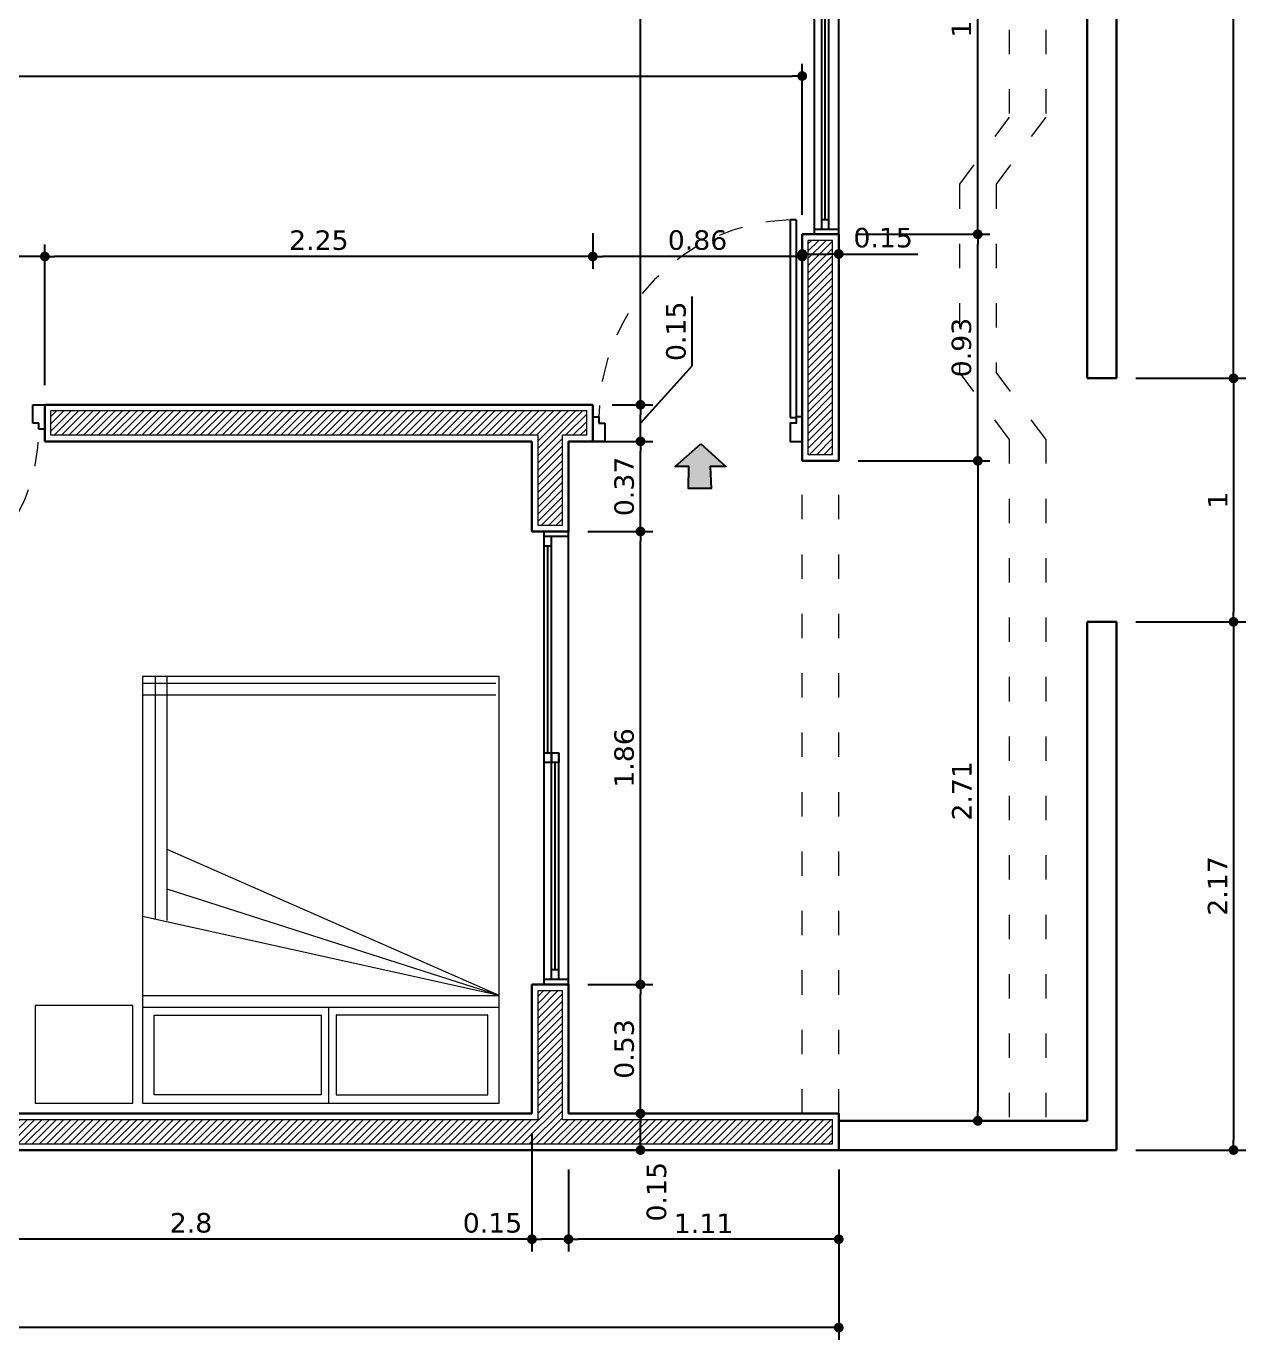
# Model space of a CAD drawing. Header units: millimetres. Extents: x -106 to 2534, y 21 to 2786.
# Drawn here: x 1168.44 to 1173.45, y 1362.42 to 1367.82 of the extents above; entities that cross this region are included whole.
import ezdxf

# ---------------------------------------------------------------- set-up
doc = ezdxf.new("R2010")
doc.units = ezdxf.units.MM
doc.linetypes.add('ACAD_ISO03W100', pattern=[30, 12, -18])
for name, color, linetype, lineweight in [('achurado', 142, 'Continuous', 9), ('cotas 02', 132, 'Continuous', 13), ('marco', 54, 'Continuous', 25), ('meson', 120, 'Continuous', 30), ('MOBILIARIO', 132, 'Continuous', 20), ('muros', 20, 'Continuous', 30), ('punteada', 210, 'ACAD_ISO03W100', 13)]:
    doc.layers.add(name, color=color, linetype=linetype, lineweight=lineweight)
doc.styles.get("Standard").update_dxf_attribs({"font": 'verdana.ttf'})
doc.dimstyles.new('cota 1.50', dxfattribs={"dimtxt": 0.08, "dimasz": 0.04, "dimexe": 0.05, "dimexo": 0.08, "dimgap": 0.025, "dimtad": 1, "dimdsep": 46, "dimtxsty": 'Standard', "dimblk": 'DOT', "dimcen": 2.5, "dimadec": 0, "dimazin": 0, "dimtm": 1e-09, "dimtfac": 1, "dimtmove": 0, "dimatfit": 3, "dimfxl": 1, "dimarcsym": 0})

# ---------------------------------------------------------------- blocks, each defined once
blk = doc.blocks.new('_Dot')
at = {"color": 0, "linetype": 'ByBlock', "lineweight": -2}
blk.add_line((-0.5, 0), (-1, 0), dxfattribs=at)
at = {"color": 0, "linetype": 'ByBlock', "const_width": 0.5}
blk.add_lwpolyline([(-0.25, 0, 1), (0.25, 0, 1)], format="xyb", close=True, dxfattribs=at)
blk = doc.blocks.new('*D49')
at = {"layer": 'cotas 02', "color": 0, "lineweight": -2, "transparency": 16777216}
for p, q in [((1171.6275, 1366.8808), (1171.6275, 1366.83)), ((1171.6675, 1366.88), (1171.7375, 1366.88)), ((1171.7775, 1366.8808), (1171.7775, 1366.83)), ((1171.7775, 1366.88), (1172.1022, 1366.88))]:
    blk.add_line(p, q, dxfattribs=at)
at = {"layer": 'Defpoints', "color": 0, "transparency": 16777216}
for p in [(1171.6275, 1366.9608), (1171.7775, 1366.9608), (1171.6275, 1366.88)]:
    blk.add_point(p, dxfattribs=at)
at = {"layer": 'cotas 02', "color": 0, "lineweight": -2, "transparency": 16777216, "xscale": 0.03999999999999999, "yscale": 0.03999999999999999, "zscale": 0.03999999999999999, "rotation": 180}
blk.add_blockref('_Dot', (1171.6275, 1366.88), dxfattribs=at)
at = {"layer": 'cotas 02', "color": 0, "lineweight": -2, "transparency": 16777216, "xscale": 0.03999999999999999, "yscale": 0.03999999999999999, "zscale": 0.03999999999999999}
blk.add_blockref('_Dot', (1171.7775, 1366.88), dxfattribs=at)
at = {"layer": 'cotas 02', "color": 0, "transparency": 16777216, "insert": (1171.9599, 1366.9466), "char_height": 0.08, "attachment_point": 5}
blk.add_mtext('0.15', dxfattribs=at)
blk = doc.blocks.new('*D50')
at = {"layer": 'cotas 02', "color": 0, "lineweight": -2, "transparency": 16777216}
for p, q in [((1170.7675, 1366.9662), (1170.7675, 1366.8196)), ((1171.5875, 1366.8696), (1170.8075, 1366.8696)), ((1171.6275, 1366.8808), (1171.6275, 1366.8196))]:
    blk.add_line(p, q, dxfattribs=at)
at = {"layer": 'Defpoints', "color": 0, "transparency": 16777216}
for p in [(1170.7675, 1367.0462), (1171.6275, 1366.9608), (1170.7675, 1366.8696)]:
    blk.add_point(p, dxfattribs=at)
at = {"layer": 'cotas 02', "color": 0, "lineweight": -2, "transparency": 16777216, "xscale": 0.03999999999999999, "yscale": 0.03999999999999999, "zscale": 0.03999999999999999, "rotation": 180}
blk.add_blockref('_Dot', (1170.7675, 1366.8696), dxfattribs=at)
at = {"layer": 'cotas 02', "color": 0, "lineweight": -2, "transparency": 16777216, "xscale": 0.03999999999999999, "yscale": 0.03999999999999999, "zscale": 0.03999999999999999}
blk.add_blockref('_Dot', (1171.6275, 1366.8696), dxfattribs=at)
at = {"layer": 'cotas 02', "color": 0, "transparency": 16777216, "insert": (1171.1975, 1366.9365), "char_height": 0.08, "attachment_point": 5}
blk.add_mtext('0.86', dxfattribs=at)
blk = doc.blocks.new('*D51')
at = {"layer": 'cotas 02', "color": 0, "lineweight": -2, "transparency": 16777216}
for p, q in [((1170.7675, 1366.9662), (1170.7675, 1366.8196)), ((1168.5175, 1366.3408), (1168.5175, 1366.9196)), ((1170.7275, 1366.8696), (1168.5575, 1366.8696))]:
    blk.add_line(p, q, dxfattribs=at)
at = {"layer": 'Defpoints', "color": 0, "transparency": 16777216}
for p in [(1170.7675, 1367.0462), (1168.5175, 1366.8696), (1168.5175, 1366.2608)]:
    blk.add_point(p, dxfattribs=at)
at = {"layer": 'cotas 02', "color": 0, "lineweight": -2, "transparency": 16777216, "xscale": 0.03999999999999999, "yscale": 0.03999999999999999, "zscale": 0.03999999999999999, "rotation": 180}
blk.add_blockref('_Dot', (1168.5175, 1366.8696), dxfattribs=at)
at = {"layer": 'cotas 02', "color": 0, "lineweight": -2, "transparency": 16777216, "xscale": 0.03999999999999999, "yscale": 0.03999999999999999, "zscale": 0.03999999999999999}
blk.add_blockref('_Dot', (1170.7675, 1366.8696), dxfattribs=at)
at = {"layer": 'cotas 02', "color": 0, "transparency": 16777216, "insert": (1169.6425, 1366.9363), "char_height": 0.08, "attachment_point": 5}
blk.add_mtext('2.25', dxfattribs=at)
blk = doc.blocks.new('*D52')
at = {"layer": 'cotas 02', "color": 0, "lineweight": -2, "transparency": 16777216}
for p, q in [((1167.7175, 1366.3408), (1167.7175, 1366.9196)), ((1168.4775, 1366.8696), (1167.7575, 1366.8696)), ((1168.5175, 1366.3408), (1168.5175, 1366.9196))]:
    blk.add_line(p, q, dxfattribs=at)
at = {"layer": 'Defpoints', "color": 0, "transparency": 16777216}
for p in [(1167.7175, 1366.8696), (1167.7175, 1366.2608), (1168.5175, 1366.2608)]:
    blk.add_point(p, dxfattribs=at)
at = {"layer": 'cotas 02', "color": 0, "lineweight": -2, "transparency": 16777216, "xscale": 0.03999999999999999, "yscale": 0.03999999999999999, "zscale": 0.03999999999999999, "rotation": 180}
blk.add_blockref('_Dot', (1167.7175, 1366.8696), dxfattribs=at)
at = {"layer": 'cotas 02', "color": 0, "lineweight": -2, "transparency": 16777216, "xscale": 0.03999999999999999, "yscale": 0.03999999999999999, "zscale": 0.03999999999999999}
blk.add_blockref('_Dot', (1168.5175, 1366.8696), dxfattribs=at)
at = {"layer": 'cotas 02', "color": 0, "transparency": 16777216, "insert": (1168.1175, 1366.9365), "char_height": 0.08, "attachment_point": 5}
blk.add_mtext('0.8', dxfattribs=at)
blk = doc.blocks.new('*D63')
at = {"layer": 'cotas 02', "color": 0, "lineweight": -2, "transparency": 16777216}
for p, q in [((1170.8564, 1363.3508), (1171.0134, 1363.3508)), ((1170.9634, 1363.2408), (1170.9634, 1363.3108)), ((1170.8564, 1363.2008), (1171.0134, 1363.2008))]:
    blk.add_line(p, q, dxfattribs=at)
at = {"layer": 'Defpoints', "color": 0, "transparency": 16777216}
for p in [(1170.7764, 1363.3508), (1170.9634, 1363.3508), (1170.7764, 1363.2008)]:
    blk.add_point(p, dxfattribs=at)
at = {"layer": 'cotas 02', "color": 0, "lineweight": -2, "transparency": 16777216, "xscale": 0.03999999999999999, "yscale": 0.03999999999999999, "zscale": 0.03999999999999999}
for p, rotation in [((1170.9634, 1363.3508), 90), ((1170.9634, 1363.2008), 270)]:
    blk.add_blockref('_Dot', p, dxfattribs=dict(at, rotation=rotation))
at = {"layer": 'cotas 02', "color": 0, "transparency": 16777216, "insert": (1171.0296, 1363.0295), "char_height": 0.08, "attachment_point": 5, "rotation": 90}
blk.add_mtext('0.15', dxfattribs=at)
blk = doc.blocks.new('*D64')
at = {"layer": 'cotas 02', "color": 0, "lineweight": -2, "transparency": 16777216}
for p, q in [((1170.7475, 1363.8808), (1171.0134, 1363.8808)), ((1170.9634, 1363.3908), (1170.9634, 1363.8408)), ((1170.8564, 1363.3508), (1171.0134, 1363.3508))]:
    blk.add_line(p, q, dxfattribs=at)
at = {"layer": 'Defpoints', "color": 0, "transparency": 16777216}
for p in [(1170.6675, 1363.8808), (1170.9634, 1363.8808), (1170.7764, 1363.3508)]:
    blk.add_point(p, dxfattribs=at)
at = {"layer": 'cotas 02', "color": 0, "lineweight": -2, "transparency": 16777216, "xscale": 0.03999999999999999, "yscale": 0.03999999999999999, "zscale": 0.03999999999999999}
for p, rotation in [((1170.9634, 1363.8808), 90), ((1170.9634, 1363.3508), 270)]:
    blk.add_blockref('_Dot', p, dxfattribs=dict(at, rotation=rotation))
at = {"layer": 'cotas 02', "color": 0, "transparency": 16777216, "insert": (1170.8968, 1363.6158), "char_height": 0.08, "attachment_point": 5, "rotation": 90}
blk.add_mtext('0.53', dxfattribs=at)
blk = doc.blocks.new('*D65')
at = {"layer": 'cotas 02', "color": 0, "lineweight": -2, "transparency": 16777216}
for p, q in [((1170.7475, 1365.7408), (1171.0134, 1365.7408)), ((1170.9634, 1363.9208), (1170.9634, 1365.7008)), ((1170.7475, 1363.8808), (1171.0134, 1363.8808))]:
    blk.add_line(p, q, dxfattribs=at)
at = {"layer": 'Defpoints', "color": 0, "transparency": 16777216}
for p in [(1170.6675, 1365.7408), (1170.9634, 1365.7408), (1170.6675, 1363.8808)]:
    blk.add_point(p, dxfattribs=at)
at = {"layer": 'cotas 02', "color": 0, "lineweight": -2, "transparency": 16777216, "xscale": 0.03999999999999999, "yscale": 0.03999999999999999, "zscale": 0.03999999999999999}
for p, rotation in [((1170.9634, 1365.7408), 90), ((1170.9634, 1363.8808), 270)]:
    blk.add_blockref('_Dot', p, dxfattribs=dict(at, rotation=rotation))
at = {"layer": 'cotas 02', "color": 0, "transparency": 16777216, "insert": (1170.8966, 1364.8108), "char_height": 0.08, "attachment_point": 5, "rotation": 90}
blk.add_mtext('1.86', dxfattribs=at)
blk = doc.blocks.new('*D66')
at = {"layer": 'cotas 02', "color": 0, "lineweight": -2, "transparency": 16777216}
for p, q in [((1170.7475, 1366.1108), (1171.0134, 1366.1108)), ((1170.9634, 1365.7808), (1170.9634, 1366.0708)), ((1170.7475, 1365.7408), (1171.0134, 1365.7408))]:
    blk.add_line(p, q, dxfattribs=at)
at = {"layer": 'Defpoints', "color": 0, "transparency": 16777216}
for p in [(1170.6675, 1366.1108), (1170.9634, 1366.1108), (1170.6675, 1365.7408)]:
    blk.add_point(p, dxfattribs=at)
at = {"layer": 'cotas 02', "color": 0, "lineweight": -2, "transparency": 16777216, "xscale": 0.03999999999999999, "yscale": 0.03999999999999999, "zscale": 0.03999999999999999}
for p, rotation in [((1170.9634, 1366.1108), 90), ((1170.9634, 1365.7408), 270)]:
    blk.add_blockref('_Dot', p, dxfattribs=dict(at, rotation=rotation))
at = {"layer": 'cotas 02', "color": 0, "transparency": 16777216, "insert": (1170.8968, 1365.9258), "char_height": 0.08, "attachment_point": 5, "rotation": 90}
blk.add_mtext('0.37', dxfattribs=at)
blk = doc.blocks.new('*D67')
at = {"layer": 'cotas 02', "color": 0, "lineweight": -2, "transparency": 16777216}
for p, q in [((1171.1761, 1366.4204), (1171.1761, 1366.7051)), ((1170.9634, 1366.1858), (1171.1761, 1366.4204)), ((1170.8475, 1366.2608), (1171.0134, 1366.2608)), ((1170.9634, 1366.1508), (1170.9634, 1366.2208)), ((1170.7475, 1366.1108), (1171.0134, 1366.1108))]:
    blk.add_line(p, q, dxfattribs=at)
at = {"layer": 'Defpoints', "color": 0, "transparency": 16777216}
for p in [(1170.7675, 1366.2608), (1170.9634, 1366.2608), (1170.6675, 1366.1108)]:
    blk.add_point(p, dxfattribs=at)
at = {"layer": 'cotas 02', "color": 0, "lineweight": -2, "transparency": 16777216, "xscale": 0.03999999999999999, "yscale": 0.03999999999999999, "zscale": 0.03999999999999999}
for p, rotation in [((1170.9634, 1366.2608), 90), ((1170.9634, 1366.1108), 270)]:
    blk.add_blockref('_Dot', p, dxfattribs=dict(at, rotation=rotation))
at = {"layer": 'cotas 02', "color": 0, "transparency": 16777216, "insert": (1171.1095, 1366.5627), "char_height": 0.08, "attachment_point": 5, "rotation": 90}
blk.add_mtext('0.15', dxfattribs=at)
blk = doc.blocks.new('*D68')
at = {"layer": 'cotas 02', "color": 0, "lineweight": -2, "transparency": 16777216}
for p, q in [((1170.9496, 1370.2108), (1170.9134, 1370.2108)), ((1170.9634, 1366.3008), (1170.9634, 1370.1708)), ((1170.8475, 1366.2608), (1171.0134, 1366.2608))]:
    blk.add_line(p, q, dxfattribs=at)
at = {"layer": 'Defpoints', "color": 0, "transparency": 16777216}
for p in [(1170.9634, 1370.2108), (1171.0296, 1370.2108), (1170.7675, 1366.2608)]:
    blk.add_point(p, dxfattribs=at)
at = {"layer": 'cotas 02', "color": 0, "lineweight": -2, "transparency": 16777216, "xscale": 0.03999999999999999, "yscale": 0.03999999999999999, "zscale": 0.03999999999999999}
for p, rotation in [((1170.9634, 1370.2108), 90), ((1170.9634, 1366.2608), 270)]:
    blk.add_blockref('_Dot', p, dxfattribs=dict(at, rotation=rotation))
at = {"layer": 'cotas 02', "color": 0, "transparency": 16777216, "insert": (1170.8968, 1368.2358), "char_height": 0.08, "attachment_point": 5, "rotation": 90}
blk.add_mtext('3.95', dxfattribs=at)
blk = doc.blocks.new('*D405')
at = {"layer": 'cotas 02', "color": 0, "lineweight": -2, "transparency": 16777216}
for p, q in [((1164.7175, 1367.4208), (1164.7175, 1367.6607)), ((1171.6275, 1367.0408), (1171.6275, 1367.6607)), ((1164.7575, 1367.6107), (1171.5875, 1367.6107))]:
    blk.add_line(p, q, dxfattribs=at)
at = {"layer": 'Defpoints', "color": 0, "transparency": 16777216}
for p in [(1171.6275, 1367.6107), (1164.7175, 1367.3408), (1171.6275, 1366.9608)]:
    blk.add_point(p, dxfattribs=at)
at = {"layer": 'cotas 02', "color": 0, "lineweight": -2, "transparency": 16777216, "xscale": 0.03999999999999999, "yscale": 0.03999999999999999, "zscale": 0.03999999999999999, "rotation": 180}
blk.add_blockref('_Dot', (1164.7175, 1367.6107), dxfattribs=at)
at = {"layer": 'cotas 02', "color": 0, "lineweight": -2, "transparency": 16777216, "xscale": 0.03999999999999999, "yscale": 0.03999999999999999, "zscale": 0.03999999999999999}
blk.add_blockref('_Dot', (1171.6275, 1367.6107), dxfattribs=at)
at = {"layer": 'cotas 02', "color": 0, "transparency": 16777216, "insert": (1168.1725, 1367.6773), "char_height": 0.08, "attachment_point": 5}
blk.add_mtext('6.91', dxfattribs=at)
blk = doc.blocks.new('*U406')
at = {"layer": 'marco'}
for p, q in [((881.8686, 521.3227), (881.8686, 519.4627)), ((881.8686, 521.3027), (881.9686, 521.3027)), ((881.9086, 521.3027), (881.9086, 520.3718)), ((881.9386, 521.3027), (881.9386, 519.4827)), ((881.9686, 521.3227), (881.9686, 519.4627)), ((881.9086, 521.2627), (881.9386, 521.2627)), ((881.9236, 521.2627), (881.9236, 520.4118)), ((881.9086, 520.4118), (881.9386, 520.4118)), ((881.9086, 520.3718), (881.9086, 520.4118)), ((881.9386, 520.4118), (881.9386, 520.3718)), ((881.9386, 520.4118), (881.9686, 520.4118)), ((881.9386, 520.3718), (881.9386, 520.4118)), ((881.9686, 520.4118), (881.9686, 520.3718)), ((881.9386, 520.3718), (881.9086, 520.3718)), ((881.9686, 520.3718), (881.9386, 520.3718)), ((881.9536, 520.3718), (881.9536, 519.5227)), ((881.9386, 519.5227), (881.9686, 519.5227)), ((881.8686, 519.4827), (881.9686, 519.4827))]:
    blk.add_line(p, q, dxfattribs=at)
blk = doc.blocks.new('*D426')
at = {"layer": 'cotas 02', "color": 0, "lineweight": -2, "transparency": 16777216}
for p, q in [((1170.6675, 1363.1208), (1170.6675, 1362.7847)), ((1171.7775, 1363.1208), (1171.7775, 1362.7847)), ((1171.7375, 1362.8347), (1170.7075, 1362.8347))]:
    blk.add_line(p, q, dxfattribs=at)
at = {"layer": 'Defpoints', "color": 0, "transparency": 16777216}
for p in [(1170.6675, 1363.2008), (1171.7775, 1363.2008), (1170.6675, 1362.8347)]:
    blk.add_point(p, dxfattribs=at)
at = {"layer": 'cotas 02', "color": 0, "lineweight": -2, "transparency": 16777216, "xscale": 0.03999999999999999, "yscale": 0.03999999999999999, "zscale": 0.03999999999999999, "rotation": 180}
blk.add_blockref('_Dot', (1170.6675, 1362.8347), dxfattribs=at)
at = {"layer": 'cotas 02', "color": 0, "lineweight": -2, "transparency": 16777216, "xscale": 0.03999999999999999, "yscale": 0.03999999999999999, "zscale": 0.03999999999999999}
blk.add_blockref('_Dot', (1171.7775, 1362.8347), dxfattribs=at)
at = {"layer": 'cotas 02', "color": 0, "transparency": 16777216, "insert": (1171.2225, 1362.8998), "char_height": 0.08, "attachment_point": 5}
blk.add_mtext('1.11', dxfattribs=at)
blk = doc.blocks.new('*D427')
at = {"layer": 'cotas 02', "color": 0, "lineweight": -2, "transparency": 16777216}
for p, q in [((1170.5175, 1363.2708), (1170.5175, 1362.7847)), ((1170.6675, 1363.1208), (1170.6675, 1362.7847)), ((1170.6275, 1362.8347), (1170.5575, 1362.8347))]:
    blk.add_line(p, q, dxfattribs=at)
at = {"layer": 'Defpoints', "color": 0, "transparency": 16777216}
for p in [(1170.5175, 1363.3508), (1170.6675, 1363.2008), (1170.5175, 1362.8347)]:
    blk.add_point(p, dxfattribs=at)
at = {"layer": 'cotas 02', "color": 0, "lineweight": -2, "transparency": 16777216, "xscale": 0.03999999999999999, "yscale": 0.03999999999999999, "zscale": 0.03999999999999999, "rotation": 180}
blk.add_blockref('_Dot', (1170.5175, 1362.8347), dxfattribs=at)
at = {"layer": 'cotas 02', "color": 0, "lineweight": -2, "transparency": 16777216, "xscale": 0.03999999999999999, "yscale": 0.03999999999999999, "zscale": 0.03999999999999999}
blk.add_blockref('_Dot', (1170.6675, 1362.8347), dxfattribs=at)
at = {"layer": 'cotas 02', "color": 0, "transparency": 16777216, "insert": (1170.3556, 1362.9013), "char_height": 0.08, "attachment_point": 5}
blk.add_mtext('0.15', dxfattribs=at)
blk = doc.blocks.new('*D428')
at = {"layer": 'cotas 02', "color": 0, "lineweight": -2, "transparency": 16777216}
for p, q in [((1167.7175, 1363.2708), (1167.7175, 1362.7847)), ((1170.5175, 1363.2708), (1170.5175, 1362.7847)), ((1170.4775, 1362.8347), (1167.7575, 1362.8347))]:
    blk.add_line(p, q, dxfattribs=at)
at = {"layer": 'Defpoints', "color": 0, "transparency": 16777216}
for p in [(1167.7175, 1363.3508), (1170.5175, 1363.3508), (1167.7175, 1362.8347)]:
    blk.add_point(p, dxfattribs=at)
at = {"layer": 'cotas 02', "color": 0, "lineweight": -2, "transparency": 16777216, "xscale": 0.03999999999999999, "yscale": 0.03999999999999999, "zscale": 0.03999999999999999, "rotation": 180}
blk.add_blockref('_Dot', (1167.7175, 1362.8347), dxfattribs=at)
at = {"layer": 'cotas 02', "color": 0, "lineweight": -2, "transparency": 16777216, "xscale": 0.03999999999999999, "yscale": 0.03999999999999999, "zscale": 0.03999999999999999}
blk.add_blockref('_Dot', (1170.5175, 1362.8347), dxfattribs=at)
at = {"layer": 'cotas 02', "color": 0, "transparency": 16777216, "insert": (1169.1175, 1362.9015), "char_height": 0.08, "attachment_point": 5}
blk.add_mtext('2.8', dxfattribs=at)
blk = doc.blocks.new('*D436')
at = {"layer": 'cotas 02', "color": 0, "lineweight": -2, "transparency": 16777216}
for p, q in [((1158.6375, 1363.1208), (1158.6375, 1362.422)), ((1171.7775, 1363.1208), (1171.7775, 1362.422)), ((1171.7375, 1362.472), (1158.6775, 1362.472))]:
    blk.add_line(p, q, dxfattribs=at)
at = {"layer": 'Defpoints', "color": 0, "transparency": 16777216}
for p in [(1158.6375, 1363.2008), (1171.7775, 1363.2008), (1158.6375, 1362.472)]:
    blk.add_point(p, dxfattribs=at)
at = {"layer": 'cotas 02', "color": 0, "lineweight": -2, "transparency": 16777216, "xscale": 0.03999999999999999, "yscale": 0.03999999999999999, "zscale": 0.03999999999999999, "rotation": 180}
blk.add_blockref('_Dot', (1158.6375, 1362.472), dxfattribs=at)
at = {"layer": 'cotas 02', "color": 0, "lineweight": -2, "transparency": 16777216, "xscale": 0.03999999999999999, "yscale": 0.03999999999999999, "zscale": 0.03999999999999999}
blk.add_blockref('_Dot', (1171.7775, 1362.472), dxfattribs=at)
at = {"layer": 'cotas 02', "color": 0, "transparency": 16777216, "insert": (1165.2075, 1362.5387), "char_height": 0.08, "attachment_point": 5}
blk.add_mtext('13.14', dxfattribs=at)
blk = doc.blocks.new('*D437')
at = {"layer": 'cotas 02', "color": 0, "lineweight": -2, "transparency": 16777216}
for p, q in [((1172.9975, 1370.3608), (1173.4488, 1370.3608)), ((1173.3988, 1366.4097), (1173.3988, 1370.3208)), ((1172.9975, 1366.3697), (1173.4488, 1366.3697))]:
    blk.add_line(p, q, dxfattribs=at)
at = {"layer": 'Defpoints', "color": 0, "transparency": 16777216}
for p in [(1172.9175, 1370.3608), (1173.3988, 1370.3608), (1172.9175, 1366.3697)]:
    blk.add_point(p, dxfattribs=at)
at = {"layer": 'cotas 02', "color": 0, "lineweight": -2, "transparency": 16777216, "xscale": 0.03999999999999999, "yscale": 0.03999999999999999, "zscale": 0.03999999999999999}
for p, rotation in [((1173.3988, 1370.3608), 90), ((1173.3988, 1366.3697), 270)]:
    blk.add_blockref('_Dot', p, dxfattribs=dict(at, rotation=rotation))
at = {"layer": 'cotas 02', "color": 0, "transparency": 16777216, "insert": (1173.3322, 1368.3652), "char_height": 0.08, "attachment_point": 5, "rotation": 90}
blk.add_mtext('3.99', dxfattribs=at)
blk = doc.blocks.new('*D438')
at = {"layer": 'cotas 02', "color": 0, "lineweight": -2, "transparency": 16777216}
for p, q in [((1172.9975, 1366.3697), (1173.4488, 1366.3697)), ((1173.3988, 1366.3297), (1173.3988, 1365.4097)), ((1172.9975, 1365.3697), (1173.4488, 1365.3697))]:
    blk.add_line(p, q, dxfattribs=at)
at = {"layer": 'Defpoints', "color": 0, "transparency": 16777216}
for p in [(1172.9175, 1366.3697), (1172.9175, 1365.3697), (1173.3988, 1365.3697)]:
    blk.add_point(p, dxfattribs=at)
at = {"layer": 'cotas 02', "color": 0, "lineweight": -2, "transparency": 16777216, "xscale": 0.03999999999999999, "yscale": 0.03999999999999999, "zscale": 0.03999999999999999}
for p, rotation in [((1173.3988, 1366.3697), 90), ((1173.3988, 1365.3697), 270)]:
    blk.add_blockref('_Dot', p, dxfattribs=dict(at, rotation=rotation))
at = {"layer": 'cotas 02', "color": 0, "transparency": 16777216, "insert": (1173.3337, 1365.8697), "char_height": 0.08, "attachment_point": 5, "rotation": 90}
blk.add_mtext('1', dxfattribs=at)
blk = doc.blocks.new('*D439')
at = {"layer": 'cotas 02', "color": 0, "lineweight": -2, "transparency": 16777216}
for p, q in [((1172.9975, 1365.3697), (1173.4488, 1365.3697)), ((1173.3988, 1365.3297), (1173.3988, 1363.2408)), ((1172.9975, 1363.2008), (1173.4488, 1363.2008))]:
    blk.add_line(p, q, dxfattribs=at)
at = {"layer": 'Defpoints', "color": 0, "transparency": 16777216}
for p in [(1172.9175, 1365.3697), (1172.9175, 1363.2008), (1173.3988, 1363.2008)]:
    blk.add_point(p, dxfattribs=at)
at = {"layer": 'cotas 02', "color": 0, "lineweight": -2, "transparency": 16777216, "xscale": 0.03999999999999999, "yscale": 0.03999999999999999, "zscale": 0.03999999999999999}
for p, rotation in [((1173.3988, 1365.3697), 90), ((1173.3988, 1363.2008), 270)]:
    blk.add_blockref('_Dot', p, dxfattribs=dict(at, rotation=rotation))
at = {"layer": 'cotas 02', "color": 0, "transparency": 16777216, "insert": (1173.333, 1364.2852), "char_height": 0.08, "attachment_point": 5, "rotation": 90}
blk.add_mtext('2.17', dxfattribs=at)
blk = doc.blocks.new('*D440')
at = {"layer": 'achurado', "color": 0, "lineweight": -2, "transparency": 16777216}
for p, q in [((1171.8575, 1366.9608), (1172.3985, 1366.9608)), ((1172.3485, 1366.0708), (1172.3485, 1366.9208)), ((1171.8575, 1366.0308), (1172.3985, 1366.0308))]:
    blk.add_line(p, q, dxfattribs=at)
at = {"layer": 'Defpoints', "color": 0, "transparency": 16777216}
for p in [(1171.7775, 1366.9608), (1172.3485, 1366.9608), (1171.7775, 1366.0308)]:
    blk.add_point(p, dxfattribs=at)
at = {"layer": 'achurado', "color": 0, "lineweight": -2, "transparency": 16777216, "xscale": 0.03999999999999999, "yscale": 0.03999999999999999, "zscale": 0.03999999999999999}
for p, rotation in [((1172.3485, 1366.9608), 90), ((1172.3485, 1366.0308), 270)]:
    blk.add_blockref('_Dot', p, dxfattribs=dict(at, rotation=rotation))
at = {"layer": 'achurado', "color": 0, "transparency": 16777216, "insert": (1172.2819, 1366.4958), "char_height": 0.08, "attachment_point": 5, "rotation": 90}
blk.add_mtext('0.93', dxfattribs=at)
blk = doc.blocks.new('*D441')
at = {"layer": 'achurado', "color": 0, "lineweight": -2, "transparency": 16777216}
for p, q in [((1171.8575, 1366.0308), (1172.3985, 1366.0308)), ((1172.3485, 1365.9908), (1172.3485, 1363.3608)), ((1172.2685, 1363.3208), (1172.2985, 1363.3208))]:
    blk.add_line(p, q, dxfattribs=at)
at = {"layer": 'Defpoints', "color": 0, "transparency": 16777216}
for p in [(1171.7775, 1366.0308), (1172.3485, 1363.3208), (1172.3485, 1363.3208)]:
    blk.add_point(p, dxfattribs=at)
at = {"layer": 'achurado', "color": 0, "lineweight": -2, "transparency": 16777216, "xscale": 0.03999999999999999, "yscale": 0.03999999999999999, "zscale": 0.03999999999999999}
for p, rotation in [((1172.3485, 1366.0308), 90), ((1172.3485, 1363.3208), 270)]:
    blk.add_blockref('_Dot', p, dxfattribs=dict(at, rotation=rotation))
at = {"layer": 'achurado', "color": 0, "transparency": 16777216, "insert": (1172.2827, 1364.6758), "char_height": 0.08, "attachment_point": 5, "rotation": 90}
blk.add_mtext('2.71', dxfattribs=at)
blk = doc.blocks.new('*D442')
at = {"layer": 'achurado', "color": 0, "lineweight": -2, "transparency": 16777216}
for p, q in [((1171.8575, 1368.8208), (1172.3985, 1368.8208)), ((1172.3485, 1367.0008), (1172.3485, 1368.7808)), ((1171.8575, 1366.9608), (1172.3985, 1366.9608))]:
    blk.add_line(p, q, dxfattribs=at)
at = {"layer": 'Defpoints', "color": 0, "transparency": 16777216}
for p in [(1171.7775, 1368.8208), (1172.3485, 1368.8208), (1171.7775, 1366.9608)]:
    blk.add_point(p, dxfattribs=at)
at = {"layer": 'achurado', "color": 0, "lineweight": -2, "transparency": 16777216, "xscale": 0.03999999999999999, "yscale": 0.03999999999999999, "zscale": 0.03999999999999999}
for p, rotation in [((1172.3485, 1368.8208), 90), ((1172.3485, 1366.9608), 270)]:
    blk.add_blockref('_Dot', p, dxfattribs=dict(at, rotation=rotation))
at = {"layer": 'achurado', "color": 0, "transparency": 16777216, "insert": (1172.2817, 1367.8908), "char_height": 0.08, "attachment_point": 5, "rotation": 90}
blk.add_mtext('1.86', dxfattribs=at)

msp = doc.modelspace()

# ---------------------------------------------------------------- hatches: boundary and pattern name
h = msp.add_hatch(color=0)
h.set_gradient(color1=(0, 0, 255), rotation=180, tint=1)
h.paths.add_polyline_path([(1171.2108, 1366.0994), (1171.3141, 1366.0069), (1171.25, 1366.0069), (1171.2539, 1365.9154), (1171.1599, 1365.9155), (1171.1621, 1366.0069), (1171.1056, 1366.0069)])
at = {"layer": 'achurado'}
h = msp.add_hatch(dxfattribs=at)
h.set_pattern_fill('JIS_WOOD', color=256, scale=0.03, style=0)
h.paths.add_polyline_path([(1158.7625, 1370.2358), (1158.7625, 1366.2358), (1160.9525, 1366.2358), (1160.9525, 1366.1358), (1158.7625, 1366.1358), (1158.7625, 1363.3258), (1161.8225, 1363.3258), (1161.8225, 1366.2358), (1161.9225, 1366.2358), (1161.9225, 1363.3258), (1164.6225, 1363.3258), (1164.6225, 1366.1358), (1162.8225, 1366.1358), (1162.8225, 1366.2358), (1166.7725, 1366.2358), (1166.7725, 1366.1358), (1164.6925, 1366.1358), (1164.6925, 1363.3258), (1167.6225, 1363.3258), (1167.6225, 1366.2358), (1167.6925, 1366.2358), (1167.6925, 1363.3258), (1170.5425, 1363.3258), (1170.5425, 1363.8558), (1170.6425, 1363.8558), (1170.6425, 1363.3258), (1171.7525, 1363.3258), (1171.7525, 1363.2258), (1158.6625, 1363.2258), (1158.6625, 1370.3358), (1171.7525, 1370.3358), (1171.7525, 1368.8458), (1171.6525, 1368.8458), (1171.6525, 1370.2358), (1164.6925, 1370.2358), (1164.6925, 1369.2058), (1164.6225, 1369.2058), (1164.6225, 1370.2358), (1161.5025, 1370.2358), (1161.5025, 1368.0658), (1162.3225, 1368.0658), (1162.3225, 1367.9658), (1160.7225, 1367.9658), (1160.7225, 1368.0658), (1161.4025, 1368.0658), (1161.4025, 1370.2358), (1159.0925, 1370.2358), (1159.0925, 1369.3658), (1160.0525, 1369.3658), (1160.0525, 1367.1058), (1159.9525, 1367.1058), (1159.9525, 1369.2658), (1158.9925, 1369.2658), (1158.9925, 1370.2358)])
h = msp.add_hatch(dxfattribs=at)
h.set_pattern_fill('JIS_WOOD', color=256, scale=0.03, style=0)
h.paths.add_polyline_path([(1171.7525, 1366.9358), (1171.6525, 1366.9358), (1171.6525, 1366.0558), (1171.7525, 1366.0558)])
h = msp.add_hatch(dxfattribs=at)
h.set_pattern_fill('JIS_WOOD', color=256, scale=0.03, style=0)
h.paths.add_polyline_path([(1170.7425, 1366.2358), (1168.5425, 1366.2358), (1168.5425, 1366.1358), (1170.5425, 1366.1358), (1170.5425, 1365.7658), (1170.6425, 1365.7658), (1170.6425, 1366.1358), (1170.7425, 1366.1358)])

# ---------------------------------------------------------------- linework, layer by layer
at = {"color": 0, "linetype": 'Continuous'}
msp.add_lwpolyline([(1171.2108, 1366.1006), (1171.3141, 1366.0081), (1171.25, 1366.0081), (1171.2539, 1365.9166), (1171.1599, 1365.9167), (1171.1621, 1366.0081), (1171.1056, 1366.0081)], close=True, dxfattribs=at)
at = {"layer": 'achurado'}
for p, q in [((1171.6525, 1366.0558), (1171.6525, 1366.9358)), ((1171.7525, 1366.9358), (1171.6525, 1366.9358)), ((1171.7525, 1366.0558), (1171.7525, 1366.9358)), ((1170.7425, 1366.2358), (1168.5425, 1366.2358)), ((1168.5425, 1366.1358), (1168.5425, 1366.2358)), ((1170.7425, 1366.1358), (1170.7425, 1366.2358)), ((1170.5425, 1366.1358), (1168.5425, 1366.1358)), ((1170.5425, 1365.7658), (1170.5425, 1366.1358)), ((1170.7425, 1366.1358), (1170.6425, 1366.1358)), ((1170.6425, 1365.7658), (1170.6425, 1366.1358)), ((1171.7525, 1366.0558), (1171.6525, 1366.0558)), ((1170.6425, 1365.7658), (1170.5425, 1365.7658)), ((1170.5425, 1363.3258), (1170.5425, 1363.8558)), ((1170.5425, 1363.8558), (1170.6425, 1363.8558)), ((1170.6425, 1363.3258), (1170.6425, 1363.8558)), ((1167.6925, 1363.3258), (1170.5425, 1363.3258)), ((1170.6425, 1363.3258), (1171.7525, 1363.3258)), ((1158.6625, 1363.2258), (1171.7525, 1363.2258))]:
    msp.add_line(p, q, dxfattribs=at)
at = {"layer": 'cotas 02'}
msp.add_line((1171.7525, 1363.2258), (1171.7525, 1363.3258), dxfattribs=at)
at = {"layer": 'marco'}
for p, q in [((1171.5775, 1367.0204), (1171.5775, 1366.2088)), ((1171.6025, 1367.0204), (1171.5775, 1367.0204)), ((1171.6025, 1367.0204), (1171.6025, 1366.2088)), ((1168.4675, 1366.1858), (1168.4675, 1366.2608)), ((1168.4675, 1366.2608), (1168.5175, 1366.2608)), ((1168.5175, 1366.2608), (1168.5175, 1366.1608)), ((1168.4925, 1366.1858), (1168.4675, 1366.1858)), ((1168.4925, 1366.1608), (1168.4925, 1366.1858)), ((1170.7675, 1366.1108), (1170.7675, 1366.2108)), ((1170.7675, 1366.2108), (1170.7925, 1366.2108)), ((1170.7925, 1366.2108), (1170.7925, 1366.1858)), ((1170.7925, 1366.1858), (1170.8175, 1366.1858)), ((1170.8175, 1366.1858), (1170.8175, 1366.1108)), ((1171.5775, 1366.2088), (1171.6025, 1366.2088)), ((1168.5175, 1366.1608), (1168.4925, 1366.1608)), ((1170.8175, 1366.1108), (1170.7675, 1366.1108))]:
    msp.add_line(p, q, dxfattribs=at)
msp.add_lwpolyline([(1171.6275, 1366.1108), (1171.6275, 1366.2108), (1171.6025, 1366.2108), (1171.6025, 1366.1858), (1171.5775, 1366.1858), (1171.5775, 1366.1108), (1171.6275, 1366.1108)], dxfattribs=at)
at = {"layer": 'meson'}
for p, q in [((1172.9175, 1366.3697), (1172.9175, 1370.3608)), ((1172.7975, 1366.3697), (1172.7975, 1370.2408)), ((1172.7975, 1366.3697), (1172.9175, 1366.3697)), ((1172.7975, 1363.3208), (1172.7975, 1365.3697)), ((1172.7975, 1365.3697), (1172.9175, 1365.3697)), ((1172.9175, 1363.2008), (1172.9175, 1365.3697)), ((1171.7775, 1363.3208), (1172.7975, 1363.3208)), ((1171.7775, 1363.2008), (1172.9175, 1363.2008))]:
    msp.add_line(p, q, dxfattribs=at)
at = {"layer": 'MOBILIARIO', "ltscale": 5}
for p, q in [((1168.9183, 1365.1449), (1168.9183, 1363.393)), ((1170.3831, 1365.1449), (1168.9183, 1365.1449)), ((1168.9711, 1364.1508), (1168.9711, 1365.1449)), ((1169.0198, 1364.1429), (1169.0198, 1365.1449)), ((1170.3831, 1363.393), (1170.3831, 1365.1449)), ((1170.3687, 1365.1159), (1168.9183, 1365.1159)), ((1170.3687, 1365.0688), (1168.9183, 1365.0688)), ((1170.3831, 1363.8348), (1169.0198, 1364.4348)), ((1170.3831, 1363.8348), (1169.0198, 1364.2727)), ((1170.3831, 1363.8348), (1168.9183, 1364.1594)), ((1168.9183, 1363.8348), (1170.3831, 1363.8348)), ((1168.9183, 1363.7877), (1170.3831, 1363.7877)), ((1168.9656, 1363.7552), (1169.6524, 1363.7552)), ((1168.9656, 1363.4277), (1168.9656, 1363.7552)), ((1169.6524, 1363.7552), (1169.6524, 1363.4277)), ((1169.6833, 1363.393), (1169.6833, 1363.7877)), ((1169.7143, 1363.7552), (1169.7143, 1363.4277)), ((1170.3358, 1363.7552), (1169.7143, 1363.7552)), ((1170.3358, 1363.4277), (1170.3358, 1363.7552)), ((1169.6524, 1363.4277), (1168.9656, 1363.4277)), ((1169.7143, 1363.4277), (1170.3358, 1363.4277)), ((1168.9183, 1363.393), (1170.3831, 1363.393))]:
    msp.add_line(p, q, dxfattribs=at)
msp.add_lwpolyline([(1168.8785, 1363.393), (1168.8785, 1363.7939), (1168.4776, 1363.7939), (1168.4776, 1363.393)], close=True, dxfattribs=at)
at = {"layer": 'muros'}
for p, q in [((1171.6275, 1366.0308), (1171.6275, 1366.9608)), ((1171.7775, 1366.9608), (1171.6275, 1366.9608)), ((1171.7775, 1366.0308), (1171.7775, 1366.9608)), ((1170.7675, 1366.2608), (1168.5175, 1366.2608)), ((1168.5175, 1366.1108), (1168.5175, 1366.2608)), ((1170.7675, 1366.1108), (1170.7675, 1366.2608)), ((1170.5175, 1366.1108), (1168.5175, 1366.1108)), ((1170.5175, 1365.7408), (1170.5175, 1366.1108)), ((1170.7675, 1366.1108), (1170.6675, 1366.1108)), ((1170.6675, 1365.7408), (1170.6675, 1366.1108)), ((1171.7775, 1366.0308), (1171.6275, 1366.0308)), ((1170.6675, 1365.7408), (1170.5175, 1365.7408)), ((1170.5175, 1363.3508), (1170.5175, 1363.8808)), ((1170.5175, 1363.8808), (1170.6675, 1363.8808)), ((1170.6675, 1363.3508), (1170.6675, 1363.8808)), ((1167.7175, 1363.3508), (1170.5175, 1363.3508)), ((1170.6675, 1363.3508), (1171.7775, 1363.3508)), ((1171.7775, 1363.3508), (1171.7775, 1363.2008)), ((1158.6375, 1363.2008), (1171.7775, 1363.2008)), ((1171.7775, 1363.2008), (1158.6375, 1363.2008))]:
    msp.add_line(p, q, dxfattribs=at)
at = {"layer": 'punteada', "ltscale": 0.008}
for p, q in [((1172.4775, 1370.2408), (1172.4775, 1367.4423)), ((1172.6275, 1370.2408), (1172.6275, 1367.4423)), ((1172.4775, 1367.4423), (1172.2733, 1367.1661)), ((1172.6275, 1367.4423), (1172.4233, 1367.1661)), ((1172.2733, 1367.1661), (1172.2733, 1366.3954)), ((1172.4233, 1367.1661), (1172.4233, 1366.3954)), ((1172.4775, 1366.1192), (1172.2733, 1366.3954)), ((1172.6275, 1366.1192), (1172.4233, 1366.3954)), ((1172.4775, 1366.1192), (1172.4775, 1363.3208)), ((1172.6275, 1366.1192), (1172.6275, 1363.3208)), ((1171.6275, 1363.3508), (1171.6275, 1366.0308)), ((1171.7775, 1363.3508), (1171.7775, 1366.0308))]:
    msp.add_line(p, q, dxfattribs=at)
at = {"layer": 'punteada', "ltscale": 0.005}
for centre, radius, start, end in [((1171.6025, 1366.2108), 0.81, 91.7687, 180), ((1167.7425, 1366.1608), 0.75, 271.9102, 0)]:
    msp.add_arc(centre, radius, start, end, dxfattribs=at)

# ---------------------------------------------------------------- block references
at = {"layer": 'punteada', "rotation": 180}
for p in [(2053.646, 1888.2834), (2052.536, 1885.2034)]:
    msp.add_blockref('*U406', p, dxfattribs=at)

# ---------------------------------------------------------------- dimensions: what is measured, and where the dimension line sits
at = {"layer": 'achurado'}
for base, p1, p2, override, picture, middle in [((1172.3485, 1368.8208), (1171.7775, 1366.9608), (1171.7775, 1368.8208), {"dimtmove": 1, "dimfxl": 0.04}, '*D442', (1172.2817, 1367.8908)), ((1172.3485, 1366.9608), (1171.7775, 1366.0308), (1171.7775, 1366.9608), {"dimfxl": 0.04}, '*D440', (1172.2819, 1366.4958)), ((1172.3485, 1363.3208), (1171.7775, 1366.0308), (1172.3485, 1363.3208), {"dimtmove": 1, "dimfxl": 0.04}, '*D441', (1172.2827, 1364.6758))]:
    dim = msp.add_linear_dim(base=base, p1=p1, p2=p2, angle=90, dimstyle='cota 1.50', override=override, dxfattribs=at)
    dim.commit()
    dim.dimension.update_dxf_attribs({"geometry": picture, "text_midpoint": middle})
at = {"layer": 'cotas 02'}
for base, p1, p2, angle, picture, middle in [((1173.3988, 1370.3608), (1172.9175, 1366.3697), (1172.9175, 1370.3608), 90, '*D437', (1173.3322, 1368.3652)), ((1170.9634, 1370.2108), (1170.7675, 1366.2608), (1171.0296, 1370.2108), 270, '*D68', (1170.8968, 1368.2358)), ((1173.3988, 1365.3697), (1172.9175, 1366.3697), (1172.9175, 1365.3697), 90, '*D438', (1173.3337, 1365.8697)), ((1170.9634, 1366.1108), (1170.6675, 1365.7408), (1170.6675, 1366.1108), 270, '*D66', (1170.8968, 1365.9258)), ((1170.9634, 1365.7408), (1170.6675, 1363.8808), (1170.6675, 1365.7408), 270, '*D65', (1170.8966, 1364.8108)), ((1173.3988, 1363.2008), (1172.9175, 1365.3697), (1172.9175, 1363.2008), 90, '*D439', (1173.333, 1364.2852)), ((1170.9634, 1363.8808), (1170.7764, 1363.3508), (1170.6675, 1363.8808), 270, '*D64', (1170.8968, 1363.6158))]:
    dim = msp.add_linear_dim(base=base, p1=p1, p2=p2, angle=angle, dimstyle='cota 1.50', override={"dimtmove": 1}, dxfattribs=at)
    dim.commit()
    dim.dimension.update_dxf_attribs({"geometry": picture, "text_midpoint": middle})
for base, p1, p2, override, picture, middle in [((1171.6275, 1367.6107), (1164.7175, 1367.3408), (1171.6275, 1366.9608), {"dimtmove": 1, "dimfxl": 0.04}, '*D405', (1168.1725, 1367.6773)), ((1168.5175, 1366.8696), (1170.7675, 1367.0462), (1168.5175, 1366.2608), {"dimtmove": 1}, '*D51', (1169.6425, 1366.9363)), ((1170.7675, 1366.8696), (1171.6275, 1366.9608), (1170.7675, 1367.0462), {"dimtmove": 1}, '*D50', (1171.1975, 1366.9365)), ((1167.7175, 1366.8696), (1168.5175, 1366.2608), (1167.7175, 1366.2608), {"dimtmove": 1}, '*D52', (1168.1175, 1366.9365)), ((1167.7175, 1362.8347), (1170.5175, 1363.3508), (1167.7175, 1363.3508), {"dimtmove": 1}, '*D428', (1169.1175, 1362.9015)), ((1158.6375, 1362.472), (1171.7775, 1363.2008), (1158.6375, 1363.2008), {"dimtmove": 1}, '*D436', (1165.2075, 1362.5387)), ((1170.6675, 1362.8347), (1171.7775, 1363.2008), (1170.6675, 1363.2008), {"dimtmove": 1}, '*D426', (1171.2225, 1362.8998))]:
    dim = msp.add_linear_dim(base=base, p1=p1, p2=p2, dimstyle='cota 1.50', override=override, dxfattribs=at)
    dim.commit()
    dim.dimension.update_dxf_attribs({"geometry": picture, "text_midpoint": middle})
dim = msp.add_linear_dim(base=(1171.6275, 1366.88), p1=(1171.7775, 1366.9608), p2=(1171.6275, 1366.9608), dimstyle='cota 1.50', dxfattribs=at)
dim.commit()
dim.dimension.update_dxf_attribs({"geometry": '*D49', "text_midpoint": (1171.9599, 1366.88), "dimtype": 160})
for base, p1, p2, override, picture, middle in [((1170.9634, 1366.2608), (1170.6675, 1366.1108), (1170.7675, 1366.2608), {"dimtmove": 1}, '*D67', (1171.1761, 1366.4454)), ((1170.9634, 1363.3508), (1170.7764, 1363.2008), (1170.7764, 1363.3508), {"dimtmove": 2}, '*D63', (1171.0296, 1363.0295))]:
    dim = msp.add_linear_dim(base=base, p1=p1, p2=p2, angle=270, dimstyle='cota 1.50', override=override, dxfattribs=at)
    dim.commit()
    dim.dimension.update_dxf_attribs({"geometry": picture, "text_midpoint": middle, "dimtype": 160})
dim = msp.add_linear_dim(base=(1170.5175, 1362.8347), p1=(1170.6675, 1363.2008), p2=(1170.5175, 1363.3508), dimstyle='cota 1.50', override={"dimtmove": 1}, dxfattribs=at)
dim.commit()
dim.dimension.update_dxf_attribs({"geometry": '*D427', "text_midpoint": (1170.3556, 1362.8347), "dimtype": 160})

doc.saveas('drawing.dxf')
